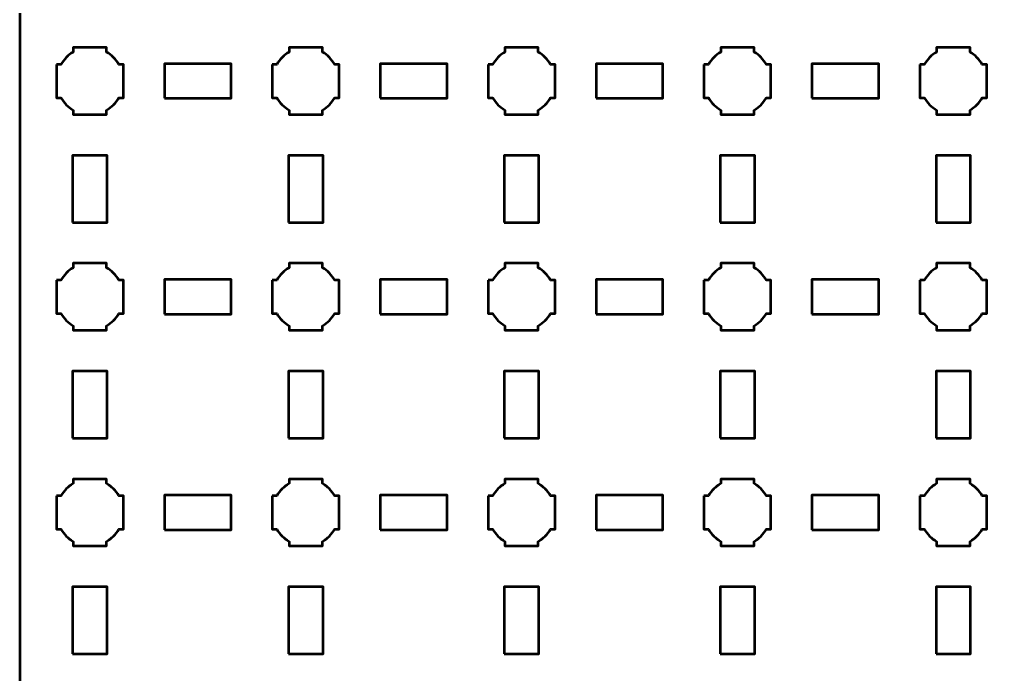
# Model space of a CAD drawing. Header units: centimetres. Extents: x -30.1 to 9.2, y -39.5 to 9.8.
# Drawn here: x -30.15 to -21, y -2.35 to 3.72 of the extents above; entities that cross this region are included whole.
import ezdxf

# ---------------------------------------------------------------- set-up
doc = ezdxf.new("R2010")
doc.units = ezdxf.units.CM
doc.header["$MEASUREMENT"] = 0
doc.layers.add('Layer 1', color=7, linetype='Continuous')

msp = doc.modelspace()

# ---------------------------------------------------------------- linework, layer by layer
at = {"layer": 'Layer 1', "color": 250, "lineweight": 53}
for points in [[(-28.81, 2.99), (-28.19, 2.99), (-28.19, 3.31), (-28.81, 3.31), (-28.81, 2.99)], [(-26.81, 2.99), (-26.19, 2.99), (-26.19, 3.31), (-26.81, 3.31), (-26.81, 2.99)], [(-24.81, 2.99), (-24.19, 2.99), (-24.19, 3.31), (-24.81, 3.31), (-24.81, 2.99)], [(-22.81, 2.99), (-22.19, 2.99), (-22.19, 3.31), (-22.81, 3.31), (-22.81, 2.99)], [(-29.66, 1.84), (-29.34, 1.84), (-29.34, 2.46), (-29.66, 2.46), (-29.66, 1.84)], [(-27.66, 1.84), (-27.34, 1.84), (-27.34, 2.46), (-27.66, 2.46), (-27.66, 1.84)], [(-25.66, 1.84), (-25.34, 1.84), (-25.34, 2.46), (-25.66, 2.46), (-25.66, 1.84)], [(-23.66, 1.84), (-23.34, 1.84), (-23.34, 2.46), (-23.66, 2.46), (-23.66, 1.84)], [(-21.66, 1.84), (-21.34, 1.84), (-21.34, 2.46), (-21.66, 2.46), (-21.66, 1.84)], [(-28.81, 0.99), (-28.19, 0.99), (-28.19, 1.31), (-28.81, 1.31), (-28.81, 0.99)], [(-26.81, 0.99), (-26.19, 0.99), (-26.19, 1.31), (-26.81, 1.31), (-26.81, 0.99)], [(-24.81, 0.99), (-24.19, 0.99), (-24.19, 1.31), (-24.81, 1.31), (-24.81, 0.99)], [(-22.81, 0.99), (-22.19, 0.99), (-22.19, 1.31), (-22.81, 1.31), (-22.81, 0.99)], [(-29.66, -0.16), (-29.34, -0.16), (-29.34, 0.46), (-29.66, 0.46), (-29.66, -0.16)], [(-27.66, -0.16), (-27.34, -0.16), (-27.34, 0.46), (-27.66, 0.46), (-27.66, -0.16)], [(-25.66, -0.16), (-25.34, -0.16), (-25.34, 0.46), (-25.66, 0.46), (-25.66, -0.16)], [(-23.66, -0.16), (-23.34, -0.16), (-23.34, 0.46), (-23.66, 0.46), (-23.66, -0.16)], [(-21.66, -0.16), (-21.34, -0.16), (-21.34, 0.46), (-21.66, 0.46), (-21.66, -0.16)], [(-28.81, -1.01), (-28.19, -1.01), (-28.19, -0.69), (-28.81, -0.69), (-28.81, -1.01)], [(-26.81, -1.01), (-26.19, -1.01), (-26.19, -0.69), (-26.81, -0.69), (-26.81, -1.01)], [(-24.81, -1.01), (-24.19, -1.01), (-24.19, -0.69), (-24.81, -0.69), (-24.81, -1.01)], [(-22.81, -1.01), (-22.19, -1.01), (-22.19, -0.69), (-22.81, -0.69), (-22.81, -1.01)], [(-29.66, -2.16), (-29.34, -2.16), (-29.34, -1.54), (-29.66, -1.54), (-29.66, -2.16)], [(-27.66, -2.16), (-27.34, -2.16), (-27.34, -1.54), (-27.66, -1.54), (-27.66, -2.16)], [(-25.66, -2.16), (-25.34, -2.16), (-25.34, -1.54), (-25.66, -1.54), (-25.66, -2.16)], [(-23.66, -2.16), (-23.34, -2.16), (-23.34, -1.54), (-23.66, -1.54), (-23.66, -2.16)], [(-21.66, -2.16), (-21.34, -2.16), (-21.34, -1.54), (-21.66, -1.54), (-21.66, -2.16)]]:
    msp.add_lwpolyline(points, close=True, dxfattribs=at)
msp.add_open_spline([(-30.15, -39), (-30.15, -39), (-30.15, 9.3), (-30.15, 9.3), (-30.15, 9.3), (-30.15, 9.57609), (-29.92609, 9.8), (-29.65, 9.8), (-29.65, 9.8), (-29.65, 9.8), (8.65, 9.8), (8.65, 9.8), (8.65, 9.8), (8.92609, 9.8), (9.15, 9.57609), (9.15, 9.3), (9.15, 9.3), (9.15, 9.3), (9.15, -39), (9.15, -39), (9.15, -39), (9.15, -39.27609), (8.92609, -39.5), (8.65, -39.5), (8.65, -39.5), (8.65, -39.5), (-29.65, -39.5), (-29.65, -39.5), (-29.65, -39.5), (-29.92609, -39.5), (-30.15, -39.27609), (-30.15, -39)], degree=3, knots=[0, 0, 0, 0, 0.125, 0.125, 0.125, 0.125, 0.25, 0.25, 0.25, 0.25, 0.375, 0.375, 0.375, 0.375, 0.5, 0.5, 0.5, 0.5, 0.625, 0.625, 0.625, 0.625, 0.75, 0.75, 0.75, 0.75, 0.875, 0.875, 0.875, 0.875, 1, 1, 1, 1], dxfattribs=at)
at = {"layer": 'Layer 1', "lineweight": 53}
for points in [[(-29.81, 3.305), (-29.81, 3.305), (-29.76851, 3.305), (-29.76851, 3.305), (-29.76851, 3.305), (-29.74128, 3.35205), (-29.70205, 3.39128), (-29.655, 3.41851), (-29.655, 3.41851), (-29.655, 3.41851), (-29.655, 3.46), (-29.655, 3.46), (-29.655, 3.46), (-29.655, 3.46), (-29.5, 3.46), (-29.5, 3.46), (-29.5, 3.46), (-29.5, 3.46), (-29.345, 3.46), (-29.345, 3.46), (-29.345, 3.46), (-29.345, 3.46), (-29.345, 3.41851), (-29.345, 3.41851), (-29.345, 3.41851), (-29.29795, 3.39128), (-29.25872, 3.35205), (-29.23149, 3.305), (-29.23149, 3.305), (-29.23149, 3.305), (-29.19, 3.305), (-29.19, 3.305), (-29.19, 3.305), (-29.19, 3.305), (-29.19, 3.15), (-29.19, 3.15), (-29.19, 3.15), (-29.19, 3.15), (-29.19, 2.995), (-29.19, 2.995), (-29.19, 2.995), (-29.19, 2.995), (-29.23149, 2.995), (-29.23149, 2.995), (-29.23149, 2.995), (-29.25872, 2.94795), (-29.29795, 2.90872), (-29.345, 2.88149), (-29.345, 2.88149), (-29.345, 2.88149), (-29.345, 2.84), (-29.345, 2.84), (-29.345, 2.84), (-29.345, 2.84), (-29.5, 2.84), (-29.5, 2.84), (-29.5, 2.84), (-29.5, 2.84), (-29.655, 2.84), (-29.655, 2.84), (-29.655, 2.84), (-29.655, 2.84), (-29.655, 2.88149), (-29.655, 2.88149), (-29.655, 2.88149), (-29.70205, 2.90872), (-29.74128, 2.94795), (-29.76851, 2.995), (-29.76851, 2.995), (-29.76851, 2.995), (-29.81, 2.995), (-29.81, 2.995), (-29.81, 2.995), (-29.81, 2.995), (-29.81, 3.15), (-29.81, 3.15), (-29.81, 3.15), (-29.81, 3.15), (-29.81, 3.305), (-29.81, 3.305)], [(-27.81, 3.305), (-27.81, 3.305), (-27.76851, 3.305), (-27.76851, 3.305), (-27.76851, 3.305), (-27.74128, 3.35205), (-27.70205, 3.39128), (-27.655, 3.41851), (-27.655, 3.41851), (-27.655, 3.41851), (-27.655, 3.46), (-27.655, 3.46), (-27.655, 3.46), (-27.655, 3.46), (-27.5, 3.46), (-27.5, 3.46), (-27.5, 3.46), (-27.5, 3.46), (-27.345, 3.46), (-27.345, 3.46), (-27.345, 3.46), (-27.345, 3.46), (-27.345, 3.41851), (-27.345, 3.41851), (-27.345, 3.41851), (-27.29795, 3.39128), (-27.25872, 3.35205), (-27.23149, 3.305), (-27.23149, 3.305), (-27.23149, 3.305), (-27.19, 3.305), (-27.19, 3.305), (-27.19, 3.305), (-27.19, 3.305), (-27.19, 3.15), (-27.19, 3.15), (-27.19, 3.15), (-27.19, 3.15), (-27.19, 2.995), (-27.19, 2.995), (-27.19, 2.995), (-27.19, 2.995), (-27.23149, 2.995), (-27.23149, 2.995), (-27.23149, 2.995), (-27.25872, 2.94795), (-27.29795, 2.90872), (-27.345, 2.88149), (-27.345, 2.88149), (-27.345, 2.88149), (-27.345, 2.84), (-27.345, 2.84), (-27.345, 2.84), (-27.345, 2.84), (-27.5, 2.84), (-27.5, 2.84), (-27.5, 2.84), (-27.5, 2.84), (-27.655, 2.84), (-27.655, 2.84), (-27.655, 2.84), (-27.655, 2.84), (-27.655, 2.88149), (-27.655, 2.88149), (-27.655, 2.88149), (-27.70205, 2.90872), (-27.74128, 2.94795), (-27.76851, 2.995), (-27.76851, 2.995), (-27.76851, 2.995), (-27.81, 2.995), (-27.81, 2.995), (-27.81, 2.995), (-27.81, 2.995), (-27.81, 3.15), (-27.81, 3.15), (-27.81, 3.15), (-27.81, 3.15), (-27.81, 3.305), (-27.81, 3.305)], [(-25.81, 3.305), (-25.81, 3.305), (-25.76851, 3.305), (-25.76851, 3.305), (-25.76851, 3.305), (-25.74128, 3.35205), (-25.70205, 3.39128), (-25.655, 3.41851), (-25.655, 3.41851), (-25.655, 3.41851), (-25.655, 3.46), (-25.655, 3.46), (-25.655, 3.46), (-25.655, 3.46), (-25.5, 3.46), (-25.5, 3.46), (-25.5, 3.46), (-25.5, 3.46), (-25.345, 3.46), (-25.345, 3.46), (-25.345, 3.46), (-25.345, 3.46), (-25.345, 3.41851), (-25.345, 3.41851), (-25.345, 3.41851), (-25.29795, 3.39128), (-25.25872, 3.35205), (-25.23149, 3.305), (-25.23149, 3.305), (-25.23149, 3.305), (-25.19, 3.305), (-25.19, 3.305), (-25.19, 3.305), (-25.19, 3.305), (-25.19, 3.15), (-25.19, 3.15), (-25.19, 3.15), (-25.19, 3.15), (-25.19, 2.995), (-25.19, 2.995), (-25.19, 2.995), (-25.19, 2.995), (-25.23149, 2.995), (-25.23149, 2.995), (-25.23149, 2.995), (-25.25872, 2.94795), (-25.29795, 2.90872), (-25.345, 2.88149), (-25.345, 2.88149), (-25.345, 2.88149), (-25.345, 2.84), (-25.345, 2.84), (-25.345, 2.84), (-25.345, 2.84), (-25.5, 2.84), (-25.5, 2.84), (-25.5, 2.84), (-25.5, 2.84), (-25.655, 2.84), (-25.655, 2.84), (-25.655, 2.84), (-25.655, 2.84), (-25.655, 2.88149), (-25.655, 2.88149), (-25.655, 2.88149), (-25.70205, 2.90872), (-25.74128, 2.94795), (-25.76851, 2.995), (-25.76851, 2.995), (-25.76851, 2.995), (-25.81, 2.995), (-25.81, 2.995), (-25.81, 2.995), (-25.81, 2.995), (-25.81, 3.15), (-25.81, 3.15), (-25.81, 3.15), (-25.81, 3.15), (-25.81, 3.305), (-25.81, 3.305)], [(-23.81, 3.305), (-23.81, 3.305), (-23.76851, 3.305), (-23.76851, 3.305), (-23.76851, 3.305), (-23.74128, 3.35205), (-23.70205, 3.39128), (-23.655, 3.41851), (-23.655, 3.41851), (-23.655, 3.41851), (-23.655, 3.46), (-23.655, 3.46), (-23.655, 3.46), (-23.655, 3.46), (-23.5, 3.46), (-23.5, 3.46), (-23.5, 3.46), (-23.5, 3.46), (-23.345, 3.46), (-23.345, 3.46), (-23.345, 3.46), (-23.345, 3.46), (-23.345, 3.41851), (-23.345, 3.41851), (-23.345, 3.41851), (-23.29795, 3.39128), (-23.25872, 3.35205), (-23.23149, 3.305), (-23.23149, 3.305), (-23.23149, 3.305), (-23.19, 3.305), (-23.19, 3.305), (-23.19, 3.305), (-23.19, 3.305), (-23.19, 3.15), (-23.19, 3.15), (-23.19, 3.15), (-23.19, 3.15), (-23.19, 2.995), (-23.19, 2.995), (-23.19, 2.995), (-23.19, 2.995), (-23.23149, 2.995), (-23.23149, 2.995), (-23.23149, 2.995), (-23.25872, 2.94795), (-23.29795, 2.90872), (-23.345, 2.88149), (-23.345, 2.88149), (-23.345, 2.88149), (-23.345, 2.84), (-23.345, 2.84), (-23.345, 2.84), (-23.345, 2.84), (-23.5, 2.84), (-23.5, 2.84), (-23.5, 2.84), (-23.5, 2.84), (-23.655, 2.84), (-23.655, 2.84), (-23.655, 2.84), (-23.655, 2.84), (-23.655, 2.88149), (-23.655, 2.88149), (-23.655, 2.88149), (-23.70205, 2.90872), (-23.74128, 2.94795), (-23.76851, 2.995), (-23.76851, 2.995), (-23.76851, 2.995), (-23.81, 2.995), (-23.81, 2.995), (-23.81, 2.995), (-23.81, 2.995), (-23.81, 3.15), (-23.81, 3.15), (-23.81, 3.15), (-23.81, 3.15), (-23.81, 3.305), (-23.81, 3.305)], [(-21.81, 3.305), (-21.81, 3.305), (-21.76851, 3.305), (-21.76851, 3.305), (-21.76851, 3.305), (-21.74128, 3.35205), (-21.70205, 3.39128), (-21.655, 3.41851), (-21.655, 3.41851), (-21.655, 3.41851), (-21.655, 3.46), (-21.655, 3.46), (-21.655, 3.46), (-21.655, 3.46), (-21.5, 3.46), (-21.5, 3.46), (-21.5, 3.46), (-21.5, 3.46), (-21.345, 3.46), (-21.345, 3.46), (-21.345, 3.46), (-21.345, 3.46), (-21.345, 3.41851), (-21.345, 3.41851), (-21.345, 3.41851), (-21.29795, 3.39128), (-21.25872, 3.35205), (-21.23149, 3.305), (-21.23149, 3.305), (-21.23149, 3.305), (-21.19, 3.305), (-21.19, 3.305), (-21.19, 3.305), (-21.19, 3.305), (-21.19, 3.15), (-21.19, 3.15), (-21.19, 3.15), (-21.19, 3.15), (-21.19, 2.995), (-21.19, 2.995), (-21.19, 2.995), (-21.19, 2.995), (-21.23149, 2.995), (-21.23149, 2.995), (-21.23149, 2.995), (-21.25872, 2.94795), (-21.29795, 2.90872), (-21.345, 2.88149), (-21.345, 2.88149), (-21.345, 2.88149), (-21.345, 2.84), (-21.345, 2.84), (-21.345, 2.84), (-21.345, 2.84), (-21.5, 2.84), (-21.5, 2.84), (-21.5, 2.84), (-21.5, 2.84), (-21.655, 2.84), (-21.655, 2.84), (-21.655, 2.84), (-21.655, 2.84), (-21.655, 2.88149), (-21.655, 2.88149), (-21.655, 2.88149), (-21.70205, 2.90872), (-21.74128, 2.94795), (-21.76851, 2.995), (-21.76851, 2.995), (-21.76851, 2.995), (-21.81, 2.995), (-21.81, 2.995), (-21.81, 2.995), (-21.81, 2.995), (-21.81, 3.15), (-21.81, 3.15), (-21.81, 3.15), (-21.81, 3.15), (-21.81, 3.305), (-21.81, 3.305)], [(-29.81, 1.305), (-29.81, 1.305), (-29.76851, 1.305), (-29.76851, 1.305), (-29.76851, 1.305), (-29.74128, 1.35205), (-29.70205, 1.39128), (-29.655, 1.41851), (-29.655, 1.41851), (-29.655, 1.41851), (-29.655, 1.46), (-29.655, 1.46), (-29.655, 1.46), (-29.655, 1.46), (-29.5, 1.46), (-29.5, 1.46), (-29.5, 1.46), (-29.5, 1.46), (-29.345, 1.46), (-29.345, 1.46), (-29.345, 1.46), (-29.345, 1.46), (-29.345, 1.41851), (-29.345, 1.41851), (-29.345, 1.41851), (-29.29795, 1.39128), (-29.25872, 1.35205), (-29.23149, 1.305), (-29.23149, 1.305), (-29.23149, 1.305), (-29.19, 1.305), (-29.19, 1.305), (-29.19, 1.305), (-29.19, 1.305), (-29.19, 1.15), (-29.19, 1.15), (-29.19, 1.15), (-29.19, 1.15), (-29.19, 0.995), (-29.19, 0.995), (-29.19, 0.995), (-29.19, 0.995), (-29.23149, 0.995), (-29.23149, 0.995), (-29.23149, 0.995), (-29.25872, 0.94795), (-29.29795, 0.90872), (-29.345, 0.88149), (-29.345, 0.88149), (-29.345, 0.88149), (-29.345, 0.84), (-29.345, 0.84), (-29.345, 0.84), (-29.345, 0.84), (-29.5, 0.84), (-29.5, 0.84), (-29.5, 0.84), (-29.5, 0.84), (-29.655, 0.84), (-29.655, 0.84), (-29.655, 0.84), (-29.655, 0.84), (-29.655, 0.88149), (-29.655, 0.88149), (-29.655, 0.88149), (-29.70205, 0.90872), (-29.74128, 0.94795), (-29.76851, 0.995), (-29.76851, 0.995), (-29.76851, 0.995), (-29.81, 0.995), (-29.81, 0.995), (-29.81, 0.995), (-29.81, 0.995), (-29.81, 1.15), (-29.81, 1.15), (-29.81, 1.15), (-29.81, 1.15), (-29.81, 1.305), (-29.81, 1.305)], [(-27.81, 1.305), (-27.81, 1.305), (-27.76851, 1.305), (-27.76851, 1.305), (-27.76851, 1.305), (-27.74128, 1.35205), (-27.70205, 1.39128), (-27.655, 1.41851), (-27.655, 1.41851), (-27.655, 1.41851), (-27.655, 1.46), (-27.655, 1.46), (-27.655, 1.46), (-27.655, 1.46), (-27.5, 1.46), (-27.5, 1.46), (-27.5, 1.46), (-27.5, 1.46), (-27.345, 1.46), (-27.345, 1.46), (-27.345, 1.46), (-27.345, 1.46), (-27.345, 1.41851), (-27.345, 1.41851), (-27.345, 1.41851), (-27.29795, 1.39128), (-27.25872, 1.35205), (-27.23149, 1.305), (-27.23149, 1.305), (-27.23149, 1.305), (-27.19, 1.305), (-27.19, 1.305), (-27.19, 1.305), (-27.19, 1.305), (-27.19, 1.15), (-27.19, 1.15), (-27.19, 1.15), (-27.19, 1.15), (-27.19, 0.995), (-27.19, 0.995), (-27.19, 0.995), (-27.19, 0.995), (-27.23149, 0.995), (-27.23149, 0.995), (-27.23149, 0.995), (-27.25872, 0.94795), (-27.29795, 0.90872), (-27.345, 0.88149), (-27.345, 0.88149), (-27.345, 0.88149), (-27.345, 0.84), (-27.345, 0.84), (-27.345, 0.84), (-27.345, 0.84), (-27.5, 0.84), (-27.5, 0.84), (-27.5, 0.84), (-27.5, 0.84), (-27.655, 0.84), (-27.655, 0.84), (-27.655, 0.84), (-27.655, 0.84), (-27.655, 0.88149), (-27.655, 0.88149), (-27.655, 0.88149), (-27.70205, 0.90872), (-27.74128, 0.94795), (-27.76851, 0.995), (-27.76851, 0.995), (-27.76851, 0.995), (-27.81, 0.995), (-27.81, 0.995), (-27.81, 0.995), (-27.81, 0.995), (-27.81, 1.15), (-27.81, 1.15), (-27.81, 1.15), (-27.81, 1.15), (-27.81, 1.305), (-27.81, 1.305)], [(-25.81, 1.305), (-25.81, 1.305), (-25.76851, 1.305), (-25.76851, 1.305), (-25.76851, 1.305), (-25.74128, 1.35205), (-25.70205, 1.39128), (-25.655, 1.41851), (-25.655, 1.41851), (-25.655, 1.41851), (-25.655, 1.46), (-25.655, 1.46), (-25.655, 1.46), (-25.655, 1.46), (-25.5, 1.46), (-25.5, 1.46), (-25.5, 1.46), (-25.5, 1.46), (-25.345, 1.46), (-25.345, 1.46), (-25.345, 1.46), (-25.345, 1.46), (-25.345, 1.41851), (-25.345, 1.41851), (-25.345, 1.41851), (-25.29795, 1.39128), (-25.25872, 1.35205), (-25.23149, 1.305), (-25.23149, 1.305), (-25.23149, 1.305), (-25.19, 1.305), (-25.19, 1.305), (-25.19, 1.305), (-25.19, 1.305), (-25.19, 1.15), (-25.19, 1.15), (-25.19, 1.15), (-25.19, 1.15), (-25.19, 0.995), (-25.19, 0.995), (-25.19, 0.995), (-25.19, 0.995), (-25.23149, 0.995), (-25.23149, 0.995), (-25.23149, 0.995), (-25.25872, 0.94795), (-25.29795, 0.90872), (-25.345, 0.88149), (-25.345, 0.88149), (-25.345, 0.88149), (-25.345, 0.84), (-25.345, 0.84), (-25.345, 0.84), (-25.345, 0.84), (-25.5, 0.84), (-25.5, 0.84), (-25.5, 0.84), (-25.5, 0.84), (-25.655, 0.84), (-25.655, 0.84), (-25.655, 0.84), (-25.655, 0.84), (-25.655, 0.88149), (-25.655, 0.88149), (-25.655, 0.88149), (-25.70205, 0.90872), (-25.74128, 0.94795), (-25.76851, 0.995), (-25.76851, 0.995), (-25.76851, 0.995), (-25.81, 0.995), (-25.81, 0.995), (-25.81, 0.995), (-25.81, 0.995), (-25.81, 1.15), (-25.81, 1.15), (-25.81, 1.15), (-25.81, 1.15), (-25.81, 1.305), (-25.81, 1.305)], [(-23.81, 1.305), (-23.81, 1.305), (-23.76851, 1.305), (-23.76851, 1.305), (-23.76851, 1.305), (-23.74128, 1.35205), (-23.70205, 1.39128), (-23.655, 1.41851), (-23.655, 1.41851), (-23.655, 1.41851), (-23.655, 1.46), (-23.655, 1.46), (-23.655, 1.46), (-23.655, 1.46), (-23.5, 1.46), (-23.5, 1.46), (-23.5, 1.46), (-23.5, 1.46), (-23.345, 1.46), (-23.345, 1.46), (-23.345, 1.46), (-23.345, 1.46), (-23.345, 1.41851), (-23.345, 1.41851), (-23.345, 1.41851), (-23.29795, 1.39128), (-23.25872, 1.35205), (-23.23149, 1.305), (-23.23149, 1.305), (-23.23149, 1.305), (-23.19, 1.305), (-23.19, 1.305), (-23.19, 1.305), (-23.19, 1.305), (-23.19, 1.15), (-23.19, 1.15), (-23.19, 1.15), (-23.19, 1.15), (-23.19, 0.995), (-23.19, 0.995), (-23.19, 0.995), (-23.19, 0.995), (-23.23149, 0.995), (-23.23149, 0.995), (-23.23149, 0.995), (-23.25872, 0.94795), (-23.29795, 0.90872), (-23.345, 0.88149), (-23.345, 0.88149), (-23.345, 0.88149), (-23.345, 0.84), (-23.345, 0.84), (-23.345, 0.84), (-23.345, 0.84), (-23.5, 0.84), (-23.5, 0.84), (-23.5, 0.84), (-23.5, 0.84), (-23.655, 0.84), (-23.655, 0.84), (-23.655, 0.84), (-23.655, 0.84), (-23.655, 0.88149), (-23.655, 0.88149), (-23.655, 0.88149), (-23.70205, 0.90872), (-23.74128, 0.94795), (-23.76851, 0.995), (-23.76851, 0.995), (-23.76851, 0.995), (-23.81, 0.995), (-23.81, 0.995), (-23.81, 0.995), (-23.81, 0.995), (-23.81, 1.15), (-23.81, 1.15), (-23.81, 1.15), (-23.81, 1.15), (-23.81, 1.305), (-23.81, 1.305)], [(-21.81, 1.305), (-21.81, 1.305), (-21.76851, 1.305), (-21.76851, 1.305), (-21.76851, 1.305), (-21.74128, 1.35205), (-21.70205, 1.39128), (-21.655, 1.41851), (-21.655, 1.41851), (-21.655, 1.41851), (-21.655, 1.46), (-21.655, 1.46), (-21.655, 1.46), (-21.655, 1.46), (-21.5, 1.46), (-21.5, 1.46), (-21.5, 1.46), (-21.5, 1.46), (-21.345, 1.46), (-21.345, 1.46), (-21.345, 1.46), (-21.345, 1.46), (-21.345, 1.41851), (-21.345, 1.41851), (-21.345, 1.41851), (-21.29795, 1.39128), (-21.25872, 1.35205), (-21.23149, 1.305), (-21.23149, 1.305), (-21.23149, 1.305), (-21.19, 1.305), (-21.19, 1.305), (-21.19, 1.305), (-21.19, 1.305), (-21.19, 1.15), (-21.19, 1.15), (-21.19, 1.15), (-21.19, 1.15), (-21.19, 0.995), (-21.19, 0.995), (-21.19, 0.995), (-21.19, 0.995), (-21.23149, 0.995), (-21.23149, 0.995), (-21.23149, 0.995), (-21.25872, 0.94795), (-21.29795, 0.90872), (-21.345, 0.88149), (-21.345, 0.88149), (-21.345, 0.88149), (-21.345, 0.84), (-21.345, 0.84), (-21.345, 0.84), (-21.345, 0.84), (-21.5, 0.84), (-21.5, 0.84), (-21.5, 0.84), (-21.5, 0.84), (-21.655, 0.84), (-21.655, 0.84), (-21.655, 0.84), (-21.655, 0.84), (-21.655, 0.88149), (-21.655, 0.88149), (-21.655, 0.88149), (-21.70205, 0.90872), (-21.74128, 0.94795), (-21.76851, 0.995), (-21.76851, 0.995), (-21.76851, 0.995), (-21.81, 0.995), (-21.81, 0.995), (-21.81, 0.995), (-21.81, 0.995), (-21.81, 1.15), (-21.81, 1.15), (-21.81, 1.15), (-21.81, 1.15), (-21.81, 1.305), (-21.81, 1.305)], [(-29.81, -0.695), (-29.81, -0.695), (-29.76851, -0.695), (-29.76851, -0.695), (-29.76851, -0.695), (-29.74128, -0.64795), (-29.70205, -0.60872), (-29.655, -0.58149), (-29.655, -0.58149), (-29.655, -0.58149), (-29.655, -0.54), (-29.655, -0.54), (-29.655, -0.54), (-29.655, -0.54), (-29.5, -0.54), (-29.5, -0.54), (-29.5, -0.54), (-29.5, -0.54), (-29.345, -0.54), (-29.345, -0.54), (-29.345, -0.54), (-29.345, -0.54), (-29.345, -0.58149), (-29.345, -0.58149), (-29.345, -0.58149), (-29.29795, -0.60872), (-29.25872, -0.64795), (-29.23149, -0.695), (-29.23149, -0.695), (-29.23149, -0.695), (-29.19, -0.695), (-29.19, -0.695), (-29.19, -0.695), (-29.19, -0.695), (-29.19, -0.85), (-29.19, -0.85), (-29.19, -0.85), (-29.19, -0.85), (-29.19, -1.005), (-29.19, -1.005), (-29.19, -1.005), (-29.19, -1.005), (-29.23149, -1.005), (-29.23149, -1.005), (-29.23149, -1.005), (-29.25872, -1.05205), (-29.29795, -1.09128), (-29.345, -1.11851), (-29.345, -1.11851), (-29.345, -1.11851), (-29.345, -1.16), (-29.345, -1.16), (-29.345, -1.16), (-29.345, -1.16), (-29.5, -1.16), (-29.5, -1.16), (-29.5, -1.16), (-29.5, -1.16), (-29.655, -1.16), (-29.655, -1.16), (-29.655, -1.16), (-29.655, -1.16), (-29.655, -1.11851), (-29.655, -1.11851), (-29.655, -1.11851), (-29.70205, -1.09128), (-29.74128, -1.05205), (-29.76851, -1.005), (-29.76851, -1.005), (-29.76851, -1.005), (-29.81, -1.005), (-29.81, -1.005), (-29.81, -1.005), (-29.81, -1.005), (-29.81, -0.85), (-29.81, -0.85), (-29.81, -0.85), (-29.81, -0.85), (-29.81, -0.695), (-29.81, -0.695)], [(-27.81, -0.695), (-27.81, -0.695), (-27.76851, -0.695), (-27.76851, -0.695), (-27.76851, -0.695), (-27.74128, -0.64795), (-27.70205, -0.60872), (-27.655, -0.58149), (-27.655, -0.58149), (-27.655, -0.58149), (-27.655, -0.54), (-27.655, -0.54), (-27.655, -0.54), (-27.655, -0.54), (-27.5, -0.54), (-27.5, -0.54), (-27.5, -0.54), (-27.5, -0.54), (-27.345, -0.54), (-27.345, -0.54), (-27.345, -0.54), (-27.345, -0.54), (-27.345, -0.58149), (-27.345, -0.58149), (-27.345, -0.58149), (-27.29795, -0.60872), (-27.25872, -0.64795), (-27.23149, -0.695), (-27.23149, -0.695), (-27.23149, -0.695), (-27.19, -0.695), (-27.19, -0.695), (-27.19, -0.695), (-27.19, -0.695), (-27.19, -0.85), (-27.19, -0.85), (-27.19, -0.85), (-27.19, -0.85), (-27.19, -1.005), (-27.19, -1.005), (-27.19, -1.005), (-27.19, -1.005), (-27.23149, -1.005), (-27.23149, -1.005), (-27.23149, -1.005), (-27.25872, -1.05205), (-27.29795, -1.09128), (-27.345, -1.11851), (-27.345, -1.11851), (-27.345, -1.11851), (-27.345, -1.16), (-27.345, -1.16), (-27.345, -1.16), (-27.345, -1.16), (-27.5, -1.16), (-27.5, -1.16), (-27.5, -1.16), (-27.5, -1.16), (-27.655, -1.16), (-27.655, -1.16), (-27.655, -1.16), (-27.655, -1.16), (-27.655, -1.11851), (-27.655, -1.11851), (-27.655, -1.11851), (-27.70205, -1.09128), (-27.74128, -1.05205), (-27.76851, -1.005), (-27.76851, -1.005), (-27.76851, -1.005), (-27.81, -1.005), (-27.81, -1.005), (-27.81, -1.005), (-27.81, -1.005), (-27.81, -0.85), (-27.81, -0.85), (-27.81, -0.85), (-27.81, -0.85), (-27.81, -0.695), (-27.81, -0.695)], [(-25.81, -0.695), (-25.81, -0.695), (-25.76851, -0.695), (-25.76851, -0.695), (-25.76851, -0.695), (-25.74128, -0.64795), (-25.70205, -0.60872), (-25.655, -0.58149), (-25.655, -0.58149), (-25.655, -0.58149), (-25.655, -0.54), (-25.655, -0.54), (-25.655, -0.54), (-25.655, -0.54), (-25.5, -0.54), (-25.5, -0.54), (-25.5, -0.54), (-25.5, -0.54), (-25.345, -0.54), (-25.345, -0.54), (-25.345, -0.54), (-25.345, -0.54), (-25.345, -0.58149), (-25.345, -0.58149), (-25.345, -0.58149), (-25.29795, -0.60872), (-25.25872, -0.64795), (-25.23149, -0.695), (-25.23149, -0.695), (-25.23149, -0.695), (-25.19, -0.695), (-25.19, -0.695), (-25.19, -0.695), (-25.19, -0.695), (-25.19, -0.85), (-25.19, -0.85), (-25.19, -0.85), (-25.19, -0.85), (-25.19, -1.005), (-25.19, -1.005), (-25.19, -1.005), (-25.19, -1.005), (-25.23149, -1.005), (-25.23149, -1.005), (-25.23149, -1.005), (-25.25872, -1.05205), (-25.29795, -1.09128), (-25.345, -1.11851), (-25.345, -1.11851), (-25.345, -1.11851), (-25.345, -1.16), (-25.345, -1.16), (-25.345, -1.16), (-25.345, -1.16), (-25.5, -1.16), (-25.5, -1.16), (-25.5, -1.16), (-25.5, -1.16), (-25.655, -1.16), (-25.655, -1.16), (-25.655, -1.16), (-25.655, -1.16), (-25.655, -1.11851), (-25.655, -1.11851), (-25.655, -1.11851), (-25.70205, -1.09128), (-25.74128, -1.05205), (-25.76851, -1.005), (-25.76851, -1.005), (-25.76851, -1.005), (-25.81, -1.005), (-25.81, -1.005), (-25.81, -1.005), (-25.81, -1.005), (-25.81, -0.85), (-25.81, -0.85), (-25.81, -0.85), (-25.81, -0.85), (-25.81, -0.695), (-25.81, -0.695)], [(-23.81, -0.695), (-23.81, -0.695), (-23.76851, -0.695), (-23.76851, -0.695), (-23.76851, -0.695), (-23.74128, -0.64795), (-23.70205, -0.60872), (-23.655, -0.58149), (-23.655, -0.58149), (-23.655, -0.58149), (-23.655, -0.54), (-23.655, -0.54), (-23.655, -0.54), (-23.655, -0.54), (-23.5, -0.54), (-23.5, -0.54), (-23.5, -0.54), (-23.5, -0.54), (-23.345, -0.54), (-23.345, -0.54), (-23.345, -0.54), (-23.345, -0.54), (-23.345, -0.58149), (-23.345, -0.58149), (-23.345, -0.58149), (-23.29795, -0.60872), (-23.25872, -0.64795), (-23.23149, -0.695), (-23.23149, -0.695), (-23.23149, -0.695), (-23.19, -0.695), (-23.19, -0.695), (-23.19, -0.695), (-23.19, -0.695), (-23.19, -0.85), (-23.19, -0.85), (-23.19, -0.85), (-23.19, -0.85), (-23.19, -1.005), (-23.19, -1.005), (-23.19, -1.005), (-23.19, -1.005), (-23.23149, -1.005), (-23.23149, -1.005), (-23.23149, -1.005), (-23.25872, -1.05205), (-23.29795, -1.09128), (-23.345, -1.11851), (-23.345, -1.11851), (-23.345, -1.11851), (-23.345, -1.16), (-23.345, -1.16), (-23.345, -1.16), (-23.345, -1.16), (-23.5, -1.16), (-23.5, -1.16), (-23.5, -1.16), (-23.5, -1.16), (-23.655, -1.16), (-23.655, -1.16), (-23.655, -1.16), (-23.655, -1.16), (-23.655, -1.11851), (-23.655, -1.11851), (-23.655, -1.11851), (-23.70205, -1.09128), (-23.74128, -1.05205), (-23.76851, -1.005), (-23.76851, -1.005), (-23.76851, -1.005), (-23.81, -1.005), (-23.81, -1.005), (-23.81, -1.005), (-23.81, -1.005), (-23.81, -0.85), (-23.81, -0.85), (-23.81, -0.85), (-23.81, -0.85), (-23.81, -0.695), (-23.81, -0.695)], [(-21.81, -0.695), (-21.81, -0.695), (-21.76851, -0.695), (-21.76851, -0.695), (-21.76851, -0.695), (-21.74128, -0.64795), (-21.70205, -0.60872), (-21.655, -0.58149), (-21.655, -0.58149), (-21.655, -0.58149), (-21.655, -0.54), (-21.655, -0.54), (-21.655, -0.54), (-21.655, -0.54), (-21.5, -0.54), (-21.5, -0.54), (-21.5, -0.54), (-21.5, -0.54), (-21.345, -0.54), (-21.345, -0.54), (-21.345, -0.54), (-21.345, -0.54), (-21.345, -0.58149), (-21.345, -0.58149), (-21.345, -0.58149), (-21.29795, -0.60872), (-21.25872, -0.64795), (-21.23149, -0.695), (-21.23149, -0.695), (-21.23149, -0.695), (-21.19, -0.695), (-21.19, -0.695), (-21.19, -0.695), (-21.19, -0.695), (-21.19, -0.85), (-21.19, -0.85), (-21.19, -0.85), (-21.19, -0.85), (-21.19, -1.005), (-21.19, -1.005), (-21.19, -1.005), (-21.19, -1.005), (-21.23149, -1.005), (-21.23149, -1.005), (-21.23149, -1.005), (-21.25872, -1.05205), (-21.29795, -1.09128), (-21.345, -1.11851), (-21.345, -1.11851), (-21.345, -1.11851), (-21.345, -1.16), (-21.345, -1.16), (-21.345, -1.16), (-21.345, -1.16), (-21.5, -1.16), (-21.5, -1.16), (-21.5, -1.16), (-21.5, -1.16), (-21.655, -1.16), (-21.655, -1.16), (-21.655, -1.16), (-21.655, -1.16), (-21.655, -1.11851), (-21.655, -1.11851), (-21.655, -1.11851), (-21.70205, -1.09128), (-21.74128, -1.05205), (-21.76851, -1.005), (-21.76851, -1.005), (-21.76851, -1.005), (-21.81, -1.005), (-21.81, -1.005), (-21.81, -1.005), (-21.81, -1.005), (-21.81, -0.85), (-21.81, -0.85), (-21.81, -0.85), (-21.81, -0.85), (-21.81, -0.695), (-21.81, -0.695)]]:
    msp.add_open_spline(points, degree=3, knots=[0, 0, 0, 0, 0.05, 0.05, 0.05, 0.05, 0.1, 0.1, 0.1, 0.1, 0.15, 0.15, 0.15, 0.15, 0.2, 0.2, 0.2, 0.2, 0.25, 0.25, 0.25, 0.25, 0.3, 0.3, 0.3, 0.3, 0.35, 0.35, 0.35, 0.35, 0.4, 0.4, 0.4, 0.4, 0.45, 0.45, 0.45, 0.45, 0.5, 0.5, 0.5, 0.5, 0.55, 0.55, 0.55, 0.55, 0.6, 0.6, 0.6, 0.6, 0.65, 0.65, 0.65, 0.65, 0.7, 0.7, 0.7, 0.7, 0.75, 0.75, 0.75, 0.75, 0.8, 0.8, 0.8, 0.8, 0.85, 0.85, 0.85, 0.85, 0.9, 0.9, 0.9, 0.9, 0.95, 0.95, 0.95, 0.95, 1, 1, 1, 1], dxfattribs=at)

doc.saveas('drawing.dxf')
